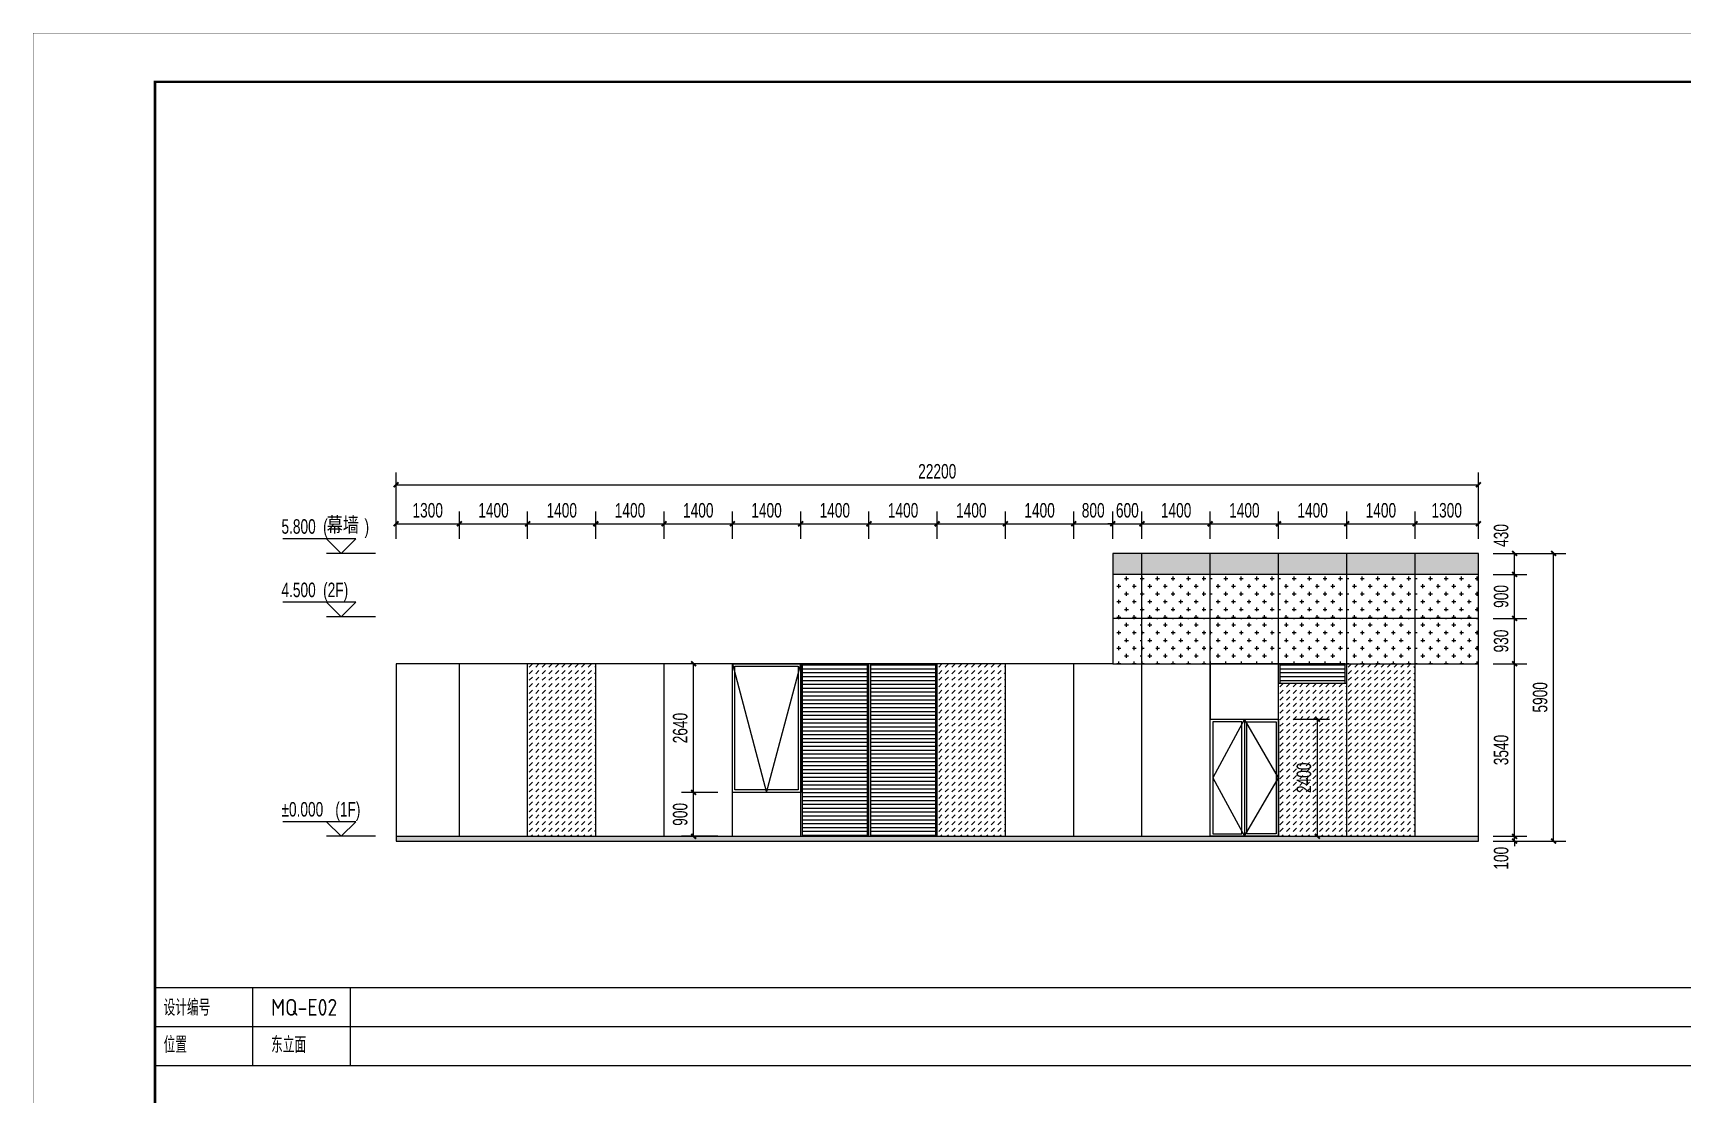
# Model space of a CAD drawing. Extents: x -3 to 440502, y -49243 to 59402.
# Drawn here: x 356397 to 390238, y 37623 to 59402 of the extents above; entities that cross this region are included whole.
import ezdxf

# ---------------------------------------------------------------- set-up
doc = ezdxf.new("R2010")
doc.units = 0
doc.header["$LTSCALE"] = 1000
doc.header["$MEASUREMENT"] = 0
doc.linetypes.add('ACAD_ISO05W100', pattern=[34, 24, -3, 0.5, -3, 0.5, -3])
for name, color, linetype in [('01-标注_尺寸', 124, 'Continuous'), ('01-标注_标高', 200, 'Continuous'), ('02-TEXT_标注', 130, 'Continuous'), ('05-填充_156', 156, 'Continuous'), ('05-填充_18', 18, 'Continuous'), ('A-0-图名图例', 2, 'Continuous'), ('A-C_窗', 140, 'Continuous'), ('E-立面', 255, 'Continuous')]:
    doc.layers.add(name, color=color, linetype=linetype)
doc.styles.add('_TCH_DIM', font='ros.shx', dxfattribs={"bigfont": 'jd.shx'})
doc.styles.add('_TCH_DIM_T3', font='ros.shx', dxfattribs={"width": 0.705882, "bigfont": 'jd.shx'})
doc.styles.get("Standard").update_dxf_attribs({"font": 'gbenor.shx', "bigfont": 'gbcbig.shx'})
doc.dimstyles.new('_TCH_ARCH&&100', dxfattribs={"dimtxt": 297.5, "dimasz": 100, "dimexe": 250, "dimexo": 300, "dimgap": 126.25, "dimtad": 1, "dimdec": 0, "dimzin": 0, "dimdsep": 46, "dimtxsty": '_TCH_DIM_T3', "dimblk": 'ARCHTICK', "dimcen": 0.09, "dimclrt": 7, "dimazin": 2, "dimtfac": 1, "dimtdec": 0, "dimtix": 1, "dimtmove": 2, "dimatfit": 3, "dimfxl": 0, "dimtolj": 1, "dimtzin": 0, "dimarcsym": 0})
pattern_1 = [(360, (368626.56, 81553.96), (158.75, 158.75), [79.375, -238.125]), (90, (368666.24, 81514.27), (-158.75, 158.75), [79.375, -238.125])]

# ---------------------------------------------------------------- blocks, each defined once
blk = doc.blocks.new('图框-A1')
for points, const_width in [([(0, 0), (841, 0), (841, 594), (0, 594)], 0.05), ([(766, 584), (25, 584), (25, 10), (766, 10)], 0.5)]:
    blk.add_lwpolyline(points, close=True, dxfattribs=dict(const_width=const_width))
blk = doc.blocks.new('A$C70DF4B89')
at = {"layer": 'A-C_窗'}
for points in [[(-1400, 2640), (0, 2640), (0, 0), (-1400, 0)], [(-1350, 2590), (-50, 2590), (-50, 50), (-1350, 50)]]:
    blk.add_lwpolyline(points, close=True, dxfattribs=at)
blk.add_lwpolyline([(-1400, 2640), (-700, 0), (0, 2640)], dxfattribs=at)
blk = doc.blocks.new('m1423')
for points in [[(0, 0), (0, 2400), (1400, 2400), (1400, 0)], [(650, 2350), (50, 2350), (50, 50), (650, 50)], [(750, 2350), (1350, 2350), (1350, 50), (750, 50)]]:
    blk.add_lwpolyline(points, close=True)
for points in [[(700, 2400), (50, 1200), (700, 0), (1400, 1200), (700, 2400)], [(700, 2400), (700, 0)]]:
    blk.add_lwpolyline(points)
blk = doc.blocks.new('*U90')
for p, q in [((0, 1600), (31338, 1600)), ((0, 800), (31338, 800)), ((0, 0), (31338, 0))]:
    blk.add_line(p, q)
for points in [[(2000, 1600), (2000, 0)], [(4000, 1600), (4000, 0)]]:
    blk.add_lwpolyline(points)
for s, p in [('设计编号', (176, 1020)), ('位置', (176, 258))]:
    blk.add_text(s, height=332.8).set_placement(p)
blk = doc.blocks.new('*U91')
for p, q in [((0, 1600), (12859, 1600)), ((0, 800), (12859, 800)), ((0, 0), (12859, 0))]:
    blk.add_line(p, q)
for points in [[(2000, 1600), (2000, 0)], [(4000, 1600), (4000, 0)]]:
    blk.add_lwpolyline(points)
for s, p in [('设计编号', (176, 1020)), ('位置', (176, 258))]:
    blk.add_text(s, height=332.8).set_placement(p)
blk = doc.blocks.new('_ArchTick')
at = {"color": 0, "linetype": 'ByBlock', "const_width": 0.4}
blk.add_lwpolyline([(-0.5, -0.5), (0.5, 0.5)], dxfattribs=at)
blk = doc.blocks.new('*D849')
at = {"layer": '01-标注_尺寸', "color": 0, "lineweight": -2, "transparency": 16777216}
for p, q in [((386342, 48728), (387034, 48728)), ((386784, 48298), (386784, 48728)), ((386342, 48298), (387034, 48298))]:
    blk.add_line(p, q, dxfattribs=at)
at = {"layer": 'Defpoints', "color": 0, "transparency": 16777216}
for p in [(386042, 48728), (386784, 48728), (386042, 48298)]:
    blk.add_point(p, dxfattribs=at)
at = {"layer": '01-标注_尺寸', "color": 0, "lineweight": -2, "transparency": 16777216, "xscale": 100, "yscale": 100, "zscale": 100}
for p, rotation in [((386784, 48728), 90), ((386784, 48298), 270)]:
    blk.add_blockref('_ArchTick', p, dxfattribs=dict(at, rotation=rotation))
at = {"layer": '01-标注_尺寸', "color": 7, "transparency": 16777216, "insert": (386509, 49098), "char_height": 297.5, "attachment_point": 5, "rotation": 90, "style": '_TCH_DIM_T3'}
blk.add_mtext('\\A1;430', dxfattribs=at)
blk = doc.blocks.new('*D850')
at = {"layer": '01-标注_尺寸', "color": 0, "lineweight": -2, "transparency": 16777216}
for p, q in [((386342, 48298), (387034, 48298)), ((386784, 47398), (386784, 48298)), ((386342, 47398), (387034, 47398))]:
    blk.add_line(p, q, dxfattribs=at)
at = {"layer": 'Defpoints', "color": 0, "transparency": 16777216}
for p in [(386042, 48298), (386784, 48298), (386042, 47398)]:
    blk.add_point(p, dxfattribs=at)
at = {"layer": '01-标注_尺寸', "color": 0, "lineweight": -2, "transparency": 16777216, "xscale": 100, "yscale": 100, "zscale": 100}
for p, rotation in [((386784, 48298), 90), ((386784, 47398), 270)]:
    blk.add_blockref('_ArchTick', p, dxfattribs=dict(at, rotation=rotation))
at = {"layer": '01-标注_尺寸', "color": 7, "transparency": 16777216, "insert": (386509, 47848), "char_height": 297.5, "attachment_point": 5, "rotation": 90, "style": '_TCH_DIM_T3'}
blk.add_mtext('\\A1;900', dxfattribs=at)
blk = doc.blocks.new('*D851')
at = {"layer": '01-标注_尺寸', "color": 0, "lineweight": -2, "transparency": 16777216}
for p, q in [((386342, 47398), (387034, 47398)), ((386784, 46468), (386784, 47398)), ((386342, 46468), (387034, 46468))]:
    blk.add_line(p, q, dxfattribs=at)
at = {"layer": 'Defpoints', "color": 0, "transparency": 16777216}
for p in [(386042, 47398), (386784, 47398), (386042, 46468)]:
    blk.add_point(p, dxfattribs=at)
at = {"layer": '01-标注_尺寸', "color": 0, "lineweight": -2, "transparency": 16777216, "xscale": 100, "yscale": 100, "zscale": 100}
for p, rotation in [((386784, 47398), 90), ((386784, 46468), 270)]:
    blk.add_blockref('_ArchTick', p, dxfattribs=dict(at, rotation=rotation))
at = {"layer": '01-标注_尺寸', "color": 7, "transparency": 16777216, "insert": (386509, 46933), "char_height": 297.5, "attachment_point": 5, "rotation": 90, "style": '_TCH_DIM_T3'}
blk.add_mtext('\\A1;930', dxfattribs=at)
blk = doc.blocks.new('*D852')
at = {"layer": '01-标注_尺寸', "color": 0, "lineweight": -2, "transparency": 16777216}
for p, q in [((386342, 46468), (387034, 46468)), ((386784, 42928), (386784, 46468)), ((386342, 42928), (387034, 42928))]:
    blk.add_line(p, q, dxfattribs=at)
at = {"layer": 'Defpoints', "color": 0, "transparency": 16777216}
for p in [(386042, 46468), (386784, 46468), (386042, 42928)]:
    blk.add_point(p, dxfattribs=at)
at = {"layer": '01-标注_尺寸', "color": 0, "lineweight": -2, "transparency": 16777216, "xscale": 100, "yscale": 100, "zscale": 100}
for p, rotation in [((386784, 46468), 90), ((386784, 42928), 270)]:
    blk.add_blockref('_ArchTick', p, dxfattribs=dict(at, rotation=rotation))
at = {"layer": '01-标注_尺寸', "color": 7, "transparency": 16777216, "insert": (386509, 44698), "char_height": 297.5, "attachment_point": 5, "rotation": 90, "style": '_TCH_DIM_T3'}
blk.add_mtext('\\A1;3540', dxfattribs=at)
blk = doc.blocks.new('*D853')
at = {"layer": '01-标注_尺寸', "color": 0, "lineweight": -2, "transparency": 16777216}
for p, q in [((386784, 42928), (386784, 43028)), ((386342, 42928), (387034, 42928)), ((386342, 42828), (387034, 42828)), ((386784, 42828), (386784, 42928)), ((386784, 42828), (386784, 42728))]:
    blk.add_line(p, q, dxfattribs=at)
at = {"layer": 'Defpoints', "color": 0, "transparency": 16777216}
for p in [(386042, 42928), (386042, 42828), (386784, 42928)]:
    blk.add_point(p, dxfattribs=at)
at = {"layer": '01-标注_尺寸', "color": 0, "lineweight": -2, "transparency": 16777216, "xscale": 100, "yscale": 100, "zscale": 100}
for p, rotation in [((386784, 42928), 270), ((386784, 42828), 90)]:
    blk.add_blockref('_ArchTick', p, dxfattribs=dict(at, rotation=rotation))
at = {"layer": '01-标注_尺寸', "color": 7, "transparency": 16777216, "insert": (386509, 42478), "char_height": 297.5, "attachment_point": 5, "rotation": 90, "style": '_TCH_DIM_T3'}
blk.add_mtext('\\A1;100', dxfattribs=at)
blk = doc.blocks.new('*D854')
at = {"layer": '01-标注_尺寸', "color": 0, "lineweight": -2, "transparency": 16777216}
for p, q in [((386348, 48728), (387834, 48728)), ((387584, 42828), (387584, 48728)), ((386348, 42828), (387834, 42828))]:
    blk.add_line(p, q, dxfattribs=at)
at = {"layer": 'Defpoints', "color": 0, "transparency": 16777216}
for p in [(386048, 48728), (387584, 48728), (386048, 42828)]:
    blk.add_point(p, dxfattribs=at)
at = {"layer": '01-标注_尺寸', "color": 0, "lineweight": -2, "transparency": 16777216, "xscale": 100, "yscale": 100, "zscale": 100}
for p, rotation in [((387584, 48728), 90), ((387584, 42828), 270)]:
    blk.add_blockref('_ArchTick', p, dxfattribs=dict(at, rotation=rotation))
at = {"layer": '01-标注_尺寸', "color": 7, "transparency": 16777216, "insert": (387309, 45778), "char_height": 297.5, "attachment_point": 5, "rotation": 90, "style": '_TCH_DIM_T3'}
blk.add_mtext('\\A1;5900', dxfattribs=at)
blk = doc.blocks.new('*D855')
at = {"layer": '01-标注_尺寸', "color": 0, "lineweight": -2, "transparency": 16777216}
for p, q in [((384742, 49028), (384742, 49587)), ((386042, 49028), (386042, 49587)), ((384742, 49337), (386042, 49337))]:
    blk.add_line(p, q, dxfattribs=at)
at = {"layer": 'Defpoints', "color": 0, "transparency": 16777216}
for p in [(386042, 49337), (384742, 48728), (386042, 48728)]:
    blk.add_point(p, dxfattribs=at)
at = {"layer": '01-标注_尺寸', "color": 0, "lineweight": -2, "transparency": 16777216, "xscale": 100, "yscale": 100, "zscale": 100, "rotation": 180}
blk.add_blockref('_ArchTick', (384742, 49337), dxfattribs=at)
at = {"layer": '01-标注_尺寸', "color": 0, "lineweight": -2, "transparency": 16777216, "xscale": 100, "yscale": 100, "zscale": 100}
blk.add_blockref('_ArchTick', (386042, 49337), dxfattribs=at)
at = {"layer": '01-标注_尺寸', "color": 7, "transparency": 16777216, "insert": (385392, 49612), "char_height": 297.5, "attachment_point": 5, "style": '_TCH_DIM_T3'}
blk.add_mtext('\\A1;1300', dxfattribs=at)
blk = doc.blocks.new('*D856')
at = {"layer": '01-标注_尺寸', "color": 0, "lineweight": -2, "transparency": 16777216}
for p, q in [((383342, 49028), (383342, 49587)), ((384742, 49028), (384742, 49587)), ((383342, 49337), (384742, 49337))]:
    blk.add_line(p, q, dxfattribs=at)
at = {"layer": 'Defpoints', "color": 0, "transparency": 16777216}
for p in [(384742, 49337), (383342, 48728), (384742, 48728)]:
    blk.add_point(p, dxfattribs=at)
at = {"layer": '01-标注_尺寸', "color": 0, "lineweight": -2, "transparency": 16777216, "xscale": 100, "yscale": 100, "zscale": 100, "rotation": 180}
blk.add_blockref('_ArchTick', (383342, 49337), dxfattribs=at)
at = {"layer": '01-标注_尺寸', "color": 0, "lineweight": -2, "transparency": 16777216, "xscale": 100, "yscale": 100, "zscale": 100}
blk.add_blockref('_ArchTick', (384742, 49337), dxfattribs=at)
at = {"layer": '01-标注_尺寸', "color": 7, "transparency": 16777216, "insert": (384042, 49612), "char_height": 297.5, "attachment_point": 5, "style": '_TCH_DIM_T3'}
blk.add_mtext('\\A1;1400', dxfattribs=at)
blk = doc.blocks.new('*D857')
at = {"layer": '01-标注_尺寸', "color": 0, "lineweight": -2, "transparency": 16777216}
for p, q in [((381942, 49028), (381942, 49587)), ((383342, 49028), (383342, 49587)), ((381942, 49337), (383342, 49337))]:
    blk.add_line(p, q, dxfattribs=at)
at = {"layer": 'Defpoints', "color": 0, "transparency": 16777216}
for p in [(383342, 49337), (381942, 48728), (383342, 48728)]:
    blk.add_point(p, dxfattribs=at)
at = {"layer": '01-标注_尺寸', "color": 0, "lineweight": -2, "transparency": 16777216, "xscale": 100, "yscale": 100, "zscale": 100, "rotation": 180}
blk.add_blockref('_ArchTick', (381942, 49337), dxfattribs=at)
at = {"layer": '01-标注_尺寸', "color": 0, "lineweight": -2, "transparency": 16777216, "xscale": 100, "yscale": 100, "zscale": 100}
blk.add_blockref('_ArchTick', (383342, 49337), dxfattribs=at)
at = {"layer": '01-标注_尺寸', "color": 7, "transparency": 16777216, "insert": (382642, 49612), "char_height": 297.5, "attachment_point": 5, "style": '_TCH_DIM_T3'}
blk.add_mtext('\\A1;1400', dxfattribs=at)
blk = doc.blocks.new('*D858')
at = {"layer": '01-标注_尺寸', "color": 0, "lineweight": -2, "transparency": 16777216}
for p, q in [((380542, 49028), (380542, 49587)), ((381942, 49028), (381942, 49587)), ((380542, 49337), (381942, 49337))]:
    blk.add_line(p, q, dxfattribs=at)
at = {"layer": 'Defpoints', "color": 0, "transparency": 16777216}
for p in [(381942, 49337), (380542, 48728), (381942, 48728)]:
    blk.add_point(p, dxfattribs=at)
at = {"layer": '01-标注_尺寸', "color": 0, "lineweight": -2, "transparency": 16777216, "xscale": 100, "yscale": 100, "zscale": 100, "rotation": 180}
blk.add_blockref('_ArchTick', (380542, 49337), dxfattribs=at)
at = {"layer": '01-标注_尺寸', "color": 0, "lineweight": -2, "transparency": 16777216, "xscale": 100, "yscale": 100, "zscale": 100}
blk.add_blockref('_ArchTick', (381942, 49337), dxfattribs=at)
at = {"layer": '01-标注_尺寸', "color": 7, "transparency": 16777216, "insert": (381242, 49612), "char_height": 297.5, "attachment_point": 5, "style": '_TCH_DIM_T3'}
blk.add_mtext('\\A1;1400', dxfattribs=at)
blk = doc.blocks.new('*D859')
at = {"layer": '01-标注_尺寸', "color": 0, "lineweight": -2, "transparency": 16777216}
for p, q in [((379142, 49028), (379142, 49587)), ((380542, 49028), (380542, 49587)), ((379142, 49337), (380542, 49337))]:
    blk.add_line(p, q, dxfattribs=at)
at = {"layer": 'Defpoints', "color": 0, "transparency": 16777216}
for p in [(380542, 49337), (379142, 48728), (380542, 48728)]:
    blk.add_point(p, dxfattribs=at)
at = {"layer": '01-标注_尺寸', "color": 0, "lineweight": -2, "transparency": 16777216, "xscale": 100, "yscale": 100, "zscale": 100, "rotation": 180}
blk.add_blockref('_ArchTick', (379142, 49337), dxfattribs=at)
at = {"layer": '01-标注_尺寸', "color": 0, "lineweight": -2, "transparency": 16777216, "xscale": 100, "yscale": 100, "zscale": 100}
blk.add_blockref('_ArchTick', (380542, 49337), dxfattribs=at)
at = {"layer": '01-标注_尺寸', "color": 7, "transparency": 16777216, "insert": (379842, 49612), "char_height": 297.5, "attachment_point": 5, "style": '_TCH_DIM_T3'}
blk.add_mtext('\\A1;1400', dxfattribs=at)
blk = doc.blocks.new('*D860')
at = {"layer": '01-标注_尺寸', "color": 0, "lineweight": -2, "transparency": 16777216}
for p, q in [((378542, 49028), (378542, 49587)), ((379142, 49028), (379142, 49587)), ((378542, 49337), (378442, 49337)), ((378542, 49337), (379142, 49337)), ((379142, 49337), (379242, 49337))]:
    blk.add_line(p, q, dxfattribs=at)
at = {"layer": 'Defpoints', "color": 0, "transparency": 16777216}
for p in [(379142, 49337), (378542, 48728), (379142, 48728)]:
    blk.add_point(p, dxfattribs=at)
at = {"layer": '01-标注_尺寸', "color": 0, "lineweight": -2, "transparency": 16777216, "xscale": 100, "yscale": 100, "zscale": 100}
blk.add_blockref('_ArchTick', (378542, 49337), dxfattribs=at)
at = {"layer": '01-标注_尺寸', "color": 0, "lineweight": -2, "transparency": 16777216, "xscale": 100, "yscale": 100, "zscale": 100, "rotation": 180}
blk.add_blockref('_ArchTick', (379142, 49337), dxfattribs=at)
at = {"layer": '01-标注_尺寸', "color": 7, "transparency": 16777216, "insert": (378842, 49612), "char_height": 297.5, "attachment_point": 5, "style": '_TCH_DIM_T3'}
blk.add_mtext('\\A1;600', dxfattribs=at)
blk = doc.blocks.new('*D861')
at = {"layer": '01-标注_尺寸', "color": 0, "lineweight": -2, "transparency": 16777216}
for p, q in [((377742, 49028), (377742, 49587)), ((378542, 49028), (378542, 49587)), ((377742, 49337), (378542, 49337))]:
    blk.add_line(p, q, dxfattribs=at)
at = {"layer": 'Defpoints', "color": 0, "transparency": 16777216}
for p in [(378542, 49337), (377742, 48728), (378542, 48728)]:
    blk.add_point(p, dxfattribs=at)
at = {"layer": '01-标注_尺寸', "color": 0, "lineweight": -2, "transparency": 16777216, "xscale": 100, "yscale": 100, "zscale": 100, "rotation": 180}
blk.add_blockref('_ArchTick', (377742, 49337), dxfattribs=at)
at = {"layer": '01-标注_尺寸', "color": 0, "lineweight": -2, "transparency": 16777216, "xscale": 100, "yscale": 100, "zscale": 100}
blk.add_blockref('_ArchTick', (378542, 49337), dxfattribs=at)
at = {"layer": '01-标注_尺寸', "color": 7, "transparency": 16777216, "insert": (378142, 49612), "char_height": 297.5, "attachment_point": 5, "style": '_TCH_DIM_T3'}
blk.add_mtext('\\A1;800', dxfattribs=at)
blk = doc.blocks.new('*D862')
at = {"layer": '01-标注_尺寸', "color": 0, "lineweight": -2, "transparency": 16777216}
for p, q in [((376342, 49028), (376342, 49587)), ((377742, 49028), (377742, 49587)), ((376342, 49337), (377742, 49337))]:
    blk.add_line(p, q, dxfattribs=at)
at = {"layer": 'Defpoints', "color": 0, "transparency": 16777216}
for p in [(377742, 49337), (376342, 48728), (377742, 48728)]:
    blk.add_point(p, dxfattribs=at)
at = {"layer": '01-标注_尺寸', "color": 0, "lineweight": -2, "transparency": 16777216, "xscale": 100, "yscale": 100, "zscale": 100, "rotation": 180}
blk.add_blockref('_ArchTick', (376342, 49337), dxfattribs=at)
at = {"layer": '01-标注_尺寸', "color": 0, "lineweight": -2, "transparency": 16777216, "xscale": 100, "yscale": 100, "zscale": 100}
blk.add_blockref('_ArchTick', (377742, 49337), dxfattribs=at)
at = {"layer": '01-标注_尺寸', "color": 7, "transparency": 16777216, "insert": (377042, 49612), "char_height": 297.5, "attachment_point": 5, "style": '_TCH_DIM_T3'}
blk.add_mtext('\\A1;1400', dxfattribs=at)
blk = doc.blocks.new('*D863')
at = {"layer": '01-标注_尺寸', "color": 0, "lineweight": -2, "transparency": 16777216}
for p, q in [((374942, 49028), (374942, 49587)), ((376342, 49028), (376342, 49587)), ((374942, 49337), (376342, 49337))]:
    blk.add_line(p, q, dxfattribs=at)
at = {"layer": 'Defpoints', "color": 0, "transparency": 16777216}
for p in [(376342, 49337), (374942, 48728), (376342, 48728)]:
    blk.add_point(p, dxfattribs=at)
at = {"layer": '01-标注_尺寸', "color": 0, "lineweight": -2, "transparency": 16777216, "xscale": 100, "yscale": 100, "zscale": 100, "rotation": 180}
blk.add_blockref('_ArchTick', (374942, 49337), dxfattribs=at)
at = {"layer": '01-标注_尺寸', "color": 0, "lineweight": -2, "transparency": 16777216, "xscale": 100, "yscale": 100, "zscale": 100}
blk.add_blockref('_ArchTick', (376342, 49337), dxfattribs=at)
at = {"layer": '01-标注_尺寸', "color": 7, "transparency": 16777216, "insert": (375642, 49612), "char_height": 297.5, "attachment_point": 5, "style": '_TCH_DIM_T3'}
blk.add_mtext('\\A1;1400', dxfattribs=at)
blk = doc.blocks.new('*D864')
at = {"layer": '01-标注_尺寸', "color": 0, "lineweight": -2, "transparency": 16777216}
for p, q in [((373542, 49028), (373542, 49587)), ((374942, 49028), (374942, 49587)), ((373542, 49337), (374942, 49337))]:
    blk.add_line(p, q, dxfattribs=at)
at = {"layer": 'Defpoints', "color": 0, "transparency": 16777216}
for p in [(374942, 49337), (373542, 48728), (374942, 48728)]:
    blk.add_point(p, dxfattribs=at)
at = {"layer": '01-标注_尺寸', "color": 0, "lineweight": -2, "transparency": 16777216, "xscale": 100, "yscale": 100, "zscale": 100, "rotation": 180}
blk.add_blockref('_ArchTick', (373542, 49337), dxfattribs=at)
at = {"layer": '01-标注_尺寸', "color": 0, "lineweight": -2, "transparency": 16777216, "xscale": 100, "yscale": 100, "zscale": 100}
blk.add_blockref('_ArchTick', (374942, 49337), dxfattribs=at)
at = {"layer": '01-标注_尺寸', "color": 7, "transparency": 16777216, "insert": (374242, 49612), "char_height": 297.5, "attachment_point": 5, "style": '_TCH_DIM_T3'}
blk.add_mtext('\\A1;1400', dxfattribs=at)
blk = doc.blocks.new('*D865')
at = {"layer": '01-标注_尺寸', "color": 0, "lineweight": -2, "transparency": 16777216}
for p, q in [((372142, 49028), (372142, 49587)), ((373542, 49028), (373542, 49587)), ((372142, 49337), (373542, 49337))]:
    blk.add_line(p, q, dxfattribs=at)
at = {"layer": 'Defpoints', "color": 0, "transparency": 16777216}
for p in [(373542, 49337), (372142, 48728), (373542, 48728)]:
    blk.add_point(p, dxfattribs=at)
at = {"layer": '01-标注_尺寸', "color": 0, "lineweight": -2, "transparency": 16777216, "xscale": 100, "yscale": 100, "zscale": 100, "rotation": 180}
blk.add_blockref('_ArchTick', (372142, 49337), dxfattribs=at)
at = {"layer": '01-标注_尺寸', "color": 0, "lineweight": -2, "transparency": 16777216, "xscale": 100, "yscale": 100, "zscale": 100}
blk.add_blockref('_ArchTick', (373542, 49337), dxfattribs=at)
at = {"layer": '01-标注_尺寸', "color": 7, "transparency": 16777216, "insert": (372842, 49612), "char_height": 297.5, "attachment_point": 5, "style": '_TCH_DIM_T3'}
blk.add_mtext('\\A1;1400', dxfattribs=at)
blk = doc.blocks.new('*D866')
at = {"layer": '01-标注_尺寸', "color": 0, "lineweight": -2, "transparency": 16777216}
for p, q in [((370742, 49028), (370742, 49587)), ((372142, 49028), (372142, 49587)), ((370742, 49337), (372142, 49337))]:
    blk.add_line(p, q, dxfattribs=at)
at = {"layer": 'Defpoints', "color": 0, "transparency": 16777216}
for p in [(372142, 49337), (370742, 48728), (372142, 48728)]:
    blk.add_point(p, dxfattribs=at)
at = {"layer": '01-标注_尺寸', "color": 0, "lineweight": -2, "transparency": 16777216, "xscale": 100, "yscale": 100, "zscale": 100, "rotation": 180}
blk.add_blockref('_ArchTick', (370742, 49337), dxfattribs=at)
at = {"layer": '01-标注_尺寸', "color": 0, "lineweight": -2, "transparency": 16777216, "xscale": 100, "yscale": 100, "zscale": 100}
blk.add_blockref('_ArchTick', (372142, 49337), dxfattribs=at)
at = {"layer": '01-标注_尺寸', "color": 7, "transparency": 16777216, "insert": (371442, 49612), "char_height": 297.5, "attachment_point": 5, "style": '_TCH_DIM_T3'}
blk.add_mtext('\\A1;1400', dxfattribs=at)
blk = doc.blocks.new('*D867')
at = {"layer": '01-标注_尺寸', "color": 0, "lineweight": -2, "transparency": 16777216}
for p, q in [((369342, 49028), (369342, 49587)), ((370742, 49028), (370742, 49587)), ((369342, 49337), (370742, 49337))]:
    blk.add_line(p, q, dxfattribs=at)
at = {"layer": 'Defpoints', "color": 0, "transparency": 16777216}
for p in [(370742, 49337), (369342, 48728), (370742, 48728)]:
    blk.add_point(p, dxfattribs=at)
at = {"layer": '01-标注_尺寸', "color": 0, "lineweight": -2, "transparency": 16777216, "xscale": 100, "yscale": 100, "zscale": 100, "rotation": 180}
blk.add_blockref('_ArchTick', (369342, 49337), dxfattribs=at)
at = {"layer": '01-标注_尺寸', "color": 0, "lineweight": -2, "transparency": 16777216, "xscale": 100, "yscale": 100, "zscale": 100}
blk.add_blockref('_ArchTick', (370742, 49337), dxfattribs=at)
at = {"layer": '01-标注_尺寸', "color": 7, "transparency": 16777216, "insert": (370042, 49612), "char_height": 297.5, "attachment_point": 5, "style": '_TCH_DIM_T3'}
blk.add_mtext('\\A1;1400', dxfattribs=at)
blk = doc.blocks.new('*D868')
at = {"layer": '01-标注_尺寸', "color": 0, "lineweight": -2, "transparency": 16777216}
for p, q in [((367942, 49028), (367942, 49587)), ((369342, 49028), (369342, 49587)), ((367942, 49337), (369342, 49337))]:
    blk.add_line(p, q, dxfattribs=at)
at = {"layer": 'Defpoints', "color": 0, "transparency": 16777216}
for p in [(369342, 49337), (367942, 48728), (369342, 48728)]:
    blk.add_point(p, dxfattribs=at)
at = {"layer": '01-标注_尺寸', "color": 0, "lineweight": -2, "transparency": 16777216, "xscale": 100, "yscale": 100, "zscale": 100, "rotation": 180}
blk.add_blockref('_ArchTick', (367942, 49337), dxfattribs=at)
at = {"layer": '01-标注_尺寸', "color": 0, "lineweight": -2, "transparency": 16777216, "xscale": 100, "yscale": 100, "zscale": 100}
blk.add_blockref('_ArchTick', (369342, 49337), dxfattribs=at)
at = {"layer": '01-标注_尺寸', "color": 7, "transparency": 16777216, "insert": (368642, 49612), "char_height": 297.5, "attachment_point": 5, "style": '_TCH_DIM_T3'}
blk.add_mtext('\\A1;1400', dxfattribs=at)
blk = doc.blocks.new('*D869')
at = {"layer": '01-标注_尺寸', "color": 0, "lineweight": -2, "transparency": 16777216}
for p, q in [((366542, 49028), (366542, 49587)), ((367942, 49028), (367942, 49587)), ((366542, 49337), (367942, 49337))]:
    blk.add_line(p, q, dxfattribs=at)
at = {"layer": 'Defpoints', "color": 0, "transparency": 16777216}
for p in [(367942, 49337), (366542, 48728), (367942, 48728)]:
    blk.add_point(p, dxfattribs=at)
at = {"layer": '01-标注_尺寸', "color": 0, "lineweight": -2, "transparency": 16777216, "xscale": 100, "yscale": 100, "zscale": 100, "rotation": 180}
blk.add_blockref('_ArchTick', (366542, 49337), dxfattribs=at)
at = {"layer": '01-标注_尺寸', "color": 0, "lineweight": -2, "transparency": 16777216, "xscale": 100, "yscale": 100, "zscale": 100}
blk.add_blockref('_ArchTick', (367942, 49337), dxfattribs=at)
at = {"layer": '01-标注_尺寸', "color": 7, "transparency": 16777216, "insert": (367242, 49612), "char_height": 297.5, "attachment_point": 5, "style": '_TCH_DIM_T3'}
blk.add_mtext('\\A1;1400', dxfattribs=at)
blk = doc.blocks.new('*D870')
at = {"layer": '01-标注_尺寸', "color": 0, "lineweight": -2, "transparency": 16777216}
for p, q in [((365142, 49028), (365142, 49587)), ((366542, 49028), (366542, 49587)), ((365142, 49337), (366542, 49337))]:
    blk.add_line(p, q, dxfattribs=at)
at = {"layer": 'Defpoints', "color": 0, "transparency": 16777216}
for p in [(366542, 49337), (365142, 48728), (366542, 48728)]:
    blk.add_point(p, dxfattribs=at)
at = {"layer": '01-标注_尺寸', "color": 0, "lineweight": -2, "transparency": 16777216, "xscale": 100, "yscale": 100, "zscale": 100, "rotation": 180}
blk.add_blockref('_ArchTick', (365142, 49337), dxfattribs=at)
at = {"layer": '01-标注_尺寸', "color": 0, "lineweight": -2, "transparency": 16777216, "xscale": 100, "yscale": 100, "zscale": 100}
blk.add_blockref('_ArchTick', (366542, 49337), dxfattribs=at)
at = {"layer": '01-标注_尺寸', "color": 7, "transparency": 16777216, "insert": (365842, 49612), "char_height": 297.5, "attachment_point": 5, "style": '_TCH_DIM_T3'}
blk.add_mtext('\\A1;1400', dxfattribs=at)
blk = doc.blocks.new('*D871')
at = {"layer": '01-标注_尺寸', "color": 0, "lineweight": -2, "transparency": 16777216}
for p, q in [((363843, 49028), (363843, 49587)), ((365142, 49028), (365142, 49587)), ((363843, 49337), (365142, 49337))]:
    blk.add_line(p, q, dxfattribs=at)
at = {"layer": 'Defpoints', "color": 0, "transparency": 16777216}
for p in [(365142, 49337), (363843, 48728), (365142, 48728)]:
    blk.add_point(p, dxfattribs=at)
at = {"layer": '01-标注_尺寸', "color": 0, "lineweight": -2, "transparency": 16777216, "xscale": 100, "yscale": 100, "zscale": 100, "rotation": 180}
blk.add_blockref('_ArchTick', (363843, 49337), dxfattribs=at)
at = {"layer": '01-标注_尺寸', "color": 0, "lineweight": -2, "transparency": 16777216, "xscale": 100, "yscale": 100, "zscale": 100}
blk.add_blockref('_ArchTick', (365142, 49337), dxfattribs=at)
at = {"layer": '01-标注_尺寸', "color": 7, "transparency": 16777216, "insert": (364493, 49612), "char_height": 297.5, "attachment_point": 5, "style": '_TCH_DIM_T3'}
blk.add_mtext('\\A1;1300', dxfattribs=at)
blk = doc.blocks.new('*D872')
at = {"layer": '01-标注_尺寸', "color": 0, "lineweight": -2, "transparency": 16777216}
for p, q in [((363843, 49306), (363843, 50387)), ((363843, 50137), (386042, 50137)), ((386042, 49306), (386042, 50387))]:
    blk.add_line(p, q, dxfattribs=at)
at = {"layer": 'Defpoints', "color": 0, "transparency": 16777216}
for p in [(386042, 50137), (363843, 49006), (386042, 49006)]:
    blk.add_point(p, dxfattribs=at)
at = {"layer": '01-标注_尺寸', "color": 0, "lineweight": -2, "transparency": 16777216, "xscale": 100, "yscale": 100, "zscale": 100, "rotation": 180}
blk.add_blockref('_ArchTick', (363843, 50137), dxfattribs=at)
at = {"layer": '01-标注_尺寸', "color": 0, "lineweight": -2, "transparency": 16777216, "xscale": 100, "yscale": 100, "zscale": 100}
blk.add_blockref('_ArchTick', (386042, 50137), dxfattribs=at)
at = {"layer": '01-标注_尺寸', "color": 7, "transparency": 16777216, "insert": (374943, 50412), "char_height": 297.5, "attachment_point": 5, "style": '_TCH_DIM_T3'}
blk.add_mtext('\\A1;22200', dxfattribs=at)
blk = doc.blocks.new('*D873')
at = {"layer": '01-标注_尺寸', "color": 0, "lineweight": -2, "transparency": 16777216}
for p, q in [((370442, 43828), (369697, 43828)), ((369947, 42928), (369947, 43828)), ((370442, 42928), (369697, 42928))]:
    blk.add_line(p, q, dxfattribs=at)
at = {"layer": 'Defpoints', "color": 0, "transparency": 16777216}
for p in [(369947, 43828), (370742, 43828), (370742, 42928)]:
    blk.add_point(p, dxfattribs=at)
at = {"layer": '01-标注_尺寸', "color": 0, "lineweight": -2, "transparency": 16777216, "xscale": 100, "yscale": 100, "zscale": 100}
for p, rotation in [((369947, 43828), 90), ((369947, 42928), 270)]:
    blk.add_blockref('_ArchTick', p, dxfattribs=dict(at, rotation=rotation))
at = {"layer": '01-标注_尺寸', "color": 7, "transparency": 16777216, "insert": (369672, 43378), "char_height": 297.5, "attachment_point": 5, "rotation": 90, "style": '_TCH_DIM_T3'}
blk.add_mtext('\\A1;900', dxfattribs=at)
blk = doc.blocks.new('*D874')
at = {"layer": '01-标注_尺寸', "color": 0, "lineweight": -2, "transparency": 16777216}
for p, q in [((370442, 46468), (369697, 46468)), ((369947, 43828), (369947, 46468)), ((370442, 43828), (369697, 43828))]:
    blk.add_line(p, q, dxfattribs=at)
at = {"layer": 'Defpoints', "color": 0, "transparency": 16777216}
for p in [(369947, 46468), (370742, 46468), (370742, 43828)]:
    blk.add_point(p, dxfattribs=at)
at = {"layer": '01-标注_尺寸', "color": 0, "lineweight": -2, "transparency": 16777216, "xscale": 100, "yscale": 100, "zscale": 100}
for p, rotation in [((369947, 46468), 90), ((369947, 43828), 270)]:
    blk.add_blockref('_ArchTick', p, dxfattribs=dict(at, rotation=rotation))
at = {"layer": '01-标注_尺寸', "color": 7, "transparency": 16777216, "insert": (369672, 45148), "char_height": 297.5, "attachment_point": 5, "rotation": 90, "style": '_TCH_DIM_T3'}
blk.add_mtext('\\A1;2640', dxfattribs=at)
blk = doc.blocks.new('*D875')
at = {"layer": '01-标注_尺寸', "color": 0, "lineweight": -2, "transparency": 16777216}
for p, q in [((382242, 45328), (382990, 45328)), ((382740, 42928), (382740, 45328)), ((382242, 42928), (382990, 42928))]:
    blk.add_line(p, q, dxfattribs=at)
at = {"layer": 'Defpoints', "color": 0, "transparency": 16777216}
for p in [(381942, 45328), (382740, 45328), (381942, 42928)]:
    blk.add_point(p, dxfattribs=at)
at = {"layer": '01-标注_尺寸', "color": 0, "lineweight": -2, "transparency": 16777216, "xscale": 100, "yscale": 100, "zscale": 100}
for p, rotation in [((382740, 45328), 90), ((382740, 42928), 270)]:
    blk.add_blockref('_ArchTick', p, dxfattribs=dict(at, rotation=rotation))
at = {"layer": '01-标注_尺寸', "color": 7, "transparency": 16777216, "insert": (382465, 44128), "char_height": 297.5, "attachment_point": 5, "rotation": 90, "style": '_TCH_DIM_T3'}
blk.add_mtext('\\A1;2400', dxfattribs=at)

msp = doc.modelspace()

# ---------------------------------------------------------------- hatches: boundary and pattern name
at = {"layer": '05-填充_156'}
h = msp.add_hatch(dxfattribs=at)
h.set_pattern_fill('CROSS', color=136, scale=100, angle=90)
h.set_pattern_definition(pattern_1)
h.paths.add_polyline_path([(379142.3, 48298.2), (378542.3, 48298.2), (378542.3, 47398.2), (379142.3, 47398.2)])
h = msp.add_hatch(dxfattribs=at)
h.set_pattern_fill('CROSS', color=136, scale=100, angle=90)
h.set_pattern_definition(pattern_1)
h.paths.add_polyline_path([(379142.3, 48298.2), (379142.3, 47398.2), (380542.3, 47398.2), (380542.3, 48298.2)])
h = msp.add_hatch(dxfattribs=at)
h.set_pattern_fill('CROSS', color=136, scale=100, angle=90)
h.set_pattern_definition([(360, (370026.56, 81553.96), (158.75, 158.75), [79.375, -238.125]), (90, (370066.24, 81514.27), (-158.75, 158.75), [79.375, -238.125])])
h.paths.add_polyline_path([(381942.3, 48298.2), (380542.3, 48298.2), (380542.3, 47398.2), (381942.3, 47398.2)])
h = msp.add_hatch(dxfattribs=at)
h.set_pattern_fill('CROSS', color=136, scale=100, angle=90)
h.set_pattern_definition([(360, (371426.56, 81553.96), (158.75, 158.75), [79.375, -238.125]), (90, (371466.24, 81514.27), (-158.75, 158.75), [79.375, -238.125])])
h.paths.add_polyline_path([(383342.3, 48298.2), (381942.3, 48298.2), (381942.3, 47398.2), (383342.3, 47398.2)])
h = msp.add_hatch(dxfattribs=at)
h.set_pattern_fill('CROSS', color=136, scale=100, angle=90)
h.set_pattern_definition([(360, (372826.56, 81553.96), (158.75, 158.75), [79.375, -238.125]), (90, (372866.24, 81514.27), (-158.75, 158.75), [79.375, -238.125])])
h.paths.add_polyline_path([(384742.3, 48298.2), (383342.3, 48298.2), (383342.3, 47398.2), (384742.3, 47398.2)])
h = msp.add_hatch(dxfattribs=at)
h.set_pattern_fill('CROSS', color=136, scale=100, angle=90)
h.set_pattern_definition([(360, (374226.56, 81553.96), (158.75, 158.75), [79.375, -238.125]), (90, (374266.24, 81514.27), (-158.75, 158.75), [79.375, -238.125])])
h.paths.add_polyline_path([(386042.3, 48298.2), (384742.3, 48298.2), (384742.3, 47398.2), (386042.3, 47398.2)])
h = msp.add_hatch(dxfattribs=at)
h.set_pattern_fill('CROSS', color=136, scale=100, angle=90)
h.set_pattern_definition(pattern_1)
h.paths.add_polyline_path([(379142.3, 47398.2), (378542.3, 47398.2), (378542.3, 46468.2), (379142.3, 46468.2)])
h = msp.add_hatch(dxfattribs=at)
h.set_pattern_fill('CROSS', color=136, scale=100, angle=90)
h.set_pattern_definition([(360, (397996.56, 81553.96), (158.75, 158.75), [79.375, -238.125]), (90, (398036.24, 81514.27), (-158.75, 158.75), [79.375, -238.125])])
h.paths.add_polyline_path([(380542.3, 47398.2), (379142.3, 47398.2), (379142.3, 46468.2), (380542.3, 46468.2)])
h = msp.add_hatch(dxfattribs=at)
h.set_pattern_fill('CROSS', color=136, scale=100, angle=90)
h.set_pattern_definition([(360, (399396.56, 81553.96), (158.75, 158.75), [79.375, -238.125]), (90, (399436.24, 81514.27), (-158.75, 158.75), [79.375, -238.125])])
h.paths.add_polyline_path([(381942.3, 47398.2), (380542.3, 47398.2), (380542.3, 46468.2), (381942.3, 46468.2)])
h = msp.add_hatch(dxfattribs=at)
h.set_pattern_fill('CROSS', color=136, scale=100, angle=90)
h.set_pattern_definition([(360, (400796.56, 81553.96), (158.75, 158.75), [79.375, -238.125]), (90, (400836.24, 81514.27), (-158.75, 158.75), [79.375, -238.125])])
h.paths.add_polyline_path([(383342.3, 47398.2), (381942.3, 47398.2), (381942.3, 46468.2), (383342.3, 46468.2)])
h = msp.add_hatch(dxfattribs=at)
h.set_pattern_fill('CROSS', color=136, scale=100, angle=90)
h.set_pattern_definition([(360, (402196.56, 81553.96), (158.75, 158.75), [79.375, -238.125]), (90, (402236.24, 81514.27), (-158.75, 158.75), [79.375, -238.125])])
h.paths.add_polyline_path([(384742.3, 47398.2), (383342.3, 47398.2), (383342.3, 46468.2), (384742.3, 46468.2)])
h = msp.add_hatch(dxfattribs=at)
h.set_pattern_fill('CROSS', color=136, scale=100, angle=90)
h.set_pattern_definition([(360, (403596.56, 81553.96), (158.75, 158.75), [79.375, -238.125]), (90, (403636.24, 81514.27), (-158.75, 158.75), [79.375, -238.125])])
h.paths.add_polyline_path([(386042.3, 47398.2), (384742.3, 47398.2), (384742.3, 46468.2), (386042.3, 46468.2)])
h = msp.add_hatch(dxfattribs=at)
h.set_pattern_fill('DASH', color=256, scale=100, angle=135)
h.set_pattern_definition([(45, (378426.56, 81553.96), (4e-14, 134.70384), [95.25, -95.25])])
h.paths.add_polyline_path([(367942.3, 46468.2), (366542.3, 46468.2), (366542.3, 42928.2), (367942.3, 42928.2)])
h = msp.add_hatch(dxfattribs=at)
h.set_pattern_fill('DASH', color=256, scale=100, angle=135)
h.set_pattern_definition([(45, (386826.56, 81553.96), (4e-14, 134.70384), [95.25, -95.25])])
h.paths.add_polyline_path([(376342.3, 46468.2), (374942.3, 46468.2), (374942.3, 42928.2), (376342.3, 42928.2)])
h = msp.add_hatch(dxfattribs=at)
h.set_pattern_fill('DASH', color=256, scale=100, angle=135)
h.set_pattern_definition([(45, (395226.56, 81553.96), (4e-14, 134.70384), [95.25, -95.25])])
h.paths.add_polyline_path([(384742.3, 46468.2), (383342.3, 46468.2), (383342.3, 42928.2), (384742.3, 42928.2)])
h = msp.add_hatch(dxfattribs=at)
h.set_pattern_fill('DASH', color=256, scale=100, angle=135)
h.set_pattern_definition([(45, (393826.56, 81553.96), (4e-14, 134.70384), [95.25, -95.25])])
h.paths.add_polyline_path([(383342.3, 46068.2), (381942.3, 46068.2), (381942.3, 42928.2), (383342.3, 42928.2)])
at = {"layer": '05-填充_18'}
h = msp.add_hatch(color=256, dxfattribs=at)
h.dxf.hatch_style = 1
h.paths.add_polyline_path([(378542.3, 48728.2), (378542.3, 48298.2), (386042.3, 48298.2), (386042.3, 48728.2)])
h = msp.add_hatch(color=256, dxfattribs=at)
h.dxf.hatch_style = 1
h.paths.add_polyline_path([(363842.8, 42928.2), (363842.8, 42828.2), (386042.3, 42828.2), (386042.3, 42928.2)])
at = {"layer": 'A-C_窗'}
h = msp.add_hatch(dxfattribs=at)
h.set_pattern_fill('ANSI31', color=256, scale=50, angle=315)
h.set_pattern_definition([(0, (730530.43, -104528.03), (2e-14, 79.375), [])])
h.paths.add_polyline_path([(372172.3, 46468.2), (372172.3, 42928.2), (373512.3, 42928.2), (373512.3, 46468.2)])
h = msp.add_hatch(dxfattribs=at)
h.set_pattern_fill('ANSI31', color=256, scale=50, angle=315)
h.set_pattern_definition([(0, (731930.43, -104528.03), (2e-14, 79.375), [])])
h.paths.add_polyline_path([(373572.3, 46468.2), (373572.3, 42928.2), (374912.3, 42928.2), (374912.3, 46468.2)])
h = msp.add_hatch(dxfattribs=at)
h.set_pattern_fill('ANSI31', color=256, scale=50, angle=315)
h.set_pattern_definition([(0, (740330.43, -104528.03), (2e-14, 79.375), [])])
h.paths.add_polyline_path([(381972.3, 46468.2), (381972.3, 46068.2), (383312.3, 46068.2), (383312.3, 46468.2)])

# ---------------------------------------------------------------- linework, layer by layer
at = {"layer": '01-标注_标高'}
for p, q in [((363019.2, 49028.2), (361523.2, 49028.2)), ((362719.2, 48728.2), (362419.2, 49028.2)), ((362719.2, 48728.2), (363019.2, 49028.2)), ((363419.2, 48728.2), (362419.2, 48728.2)), ((363019.2, 47728.2), (361523.2, 47728.2)), ((362719.2, 47428.2), (362419.2, 47728.2)), ((362719.2, 47428.2), (363019.2, 47728.2)), ((363419.2, 47428.2), (362419.2, 47428.2)), ((363019.2, 43228.2), (361523.2, 43228.2)), ((362719.2, 42928.2), (362419.2, 43228.2)), ((362719.2, 42928.2), (363019.2, 43228.2)), ((363419.2, 42928.2), (362419.2, 42928.2))]:
    msp.add_line(p, q, dxfattribs=at)
at = {"layer": 'A-C_窗'}
for points in [[(379142.3, 42928.2), (379142.3, 48728.2)], [(380542.3, 42928.2), (380542.3, 48728.2)], [(381942.3, 42928.2), (381942.3, 48728.2)], [(383342.3, 42928.2), (383342.3, 48728.2)], [(384742.3, 42928.2), (384742.3, 48728.2)], [(380542.3, 47398.2), (378542.3, 47398.2)], [(381942.3, 47398.2), (380542.3, 47398.2)], [(383342.3, 47398.2), (381942.3, 47398.2)], [(384742.3, 47398.2), (383342.3, 47398.2)], [(386042.3, 47398.2), (384742.3, 47398.2)], [(365142.3, 42928.2), (365142.3, 46468.2)], [(366542.3, 42928.2), (366542.3, 46468.2)], [(367942.3, 42928.2), (367942.3, 46468.2)], [(369342.3, 42928.2), (369342.3, 46468.2)], [(370742.3, 42928.2), (370742.3, 46468.2)], [(372142.3, 42928.2), (372142.3, 46468.2)], [(373542.3, 42928.2), (373542.3, 46468.2)], [(374942.3, 42928.2), (374942.3, 46468.2)], [(376342.3, 42928.2), (376342.3, 46468.2)], [(377742.3, 42928.2), (377742.3, 46468.2)], [(378542.3, 46468.2), (380542.3, 46468.2)], [(380542.3, 46468.2), (381942.3, 46468.2)], [(381942.3, 46468.2), (383342.3, 46468.2)], [(383342.3, 46468.2), (384742.3, 46468.2)], [(384742.3, 46468.2), (386042.3, 46468.2)], [(381942.3, 46068.2), (383342.3, 46068.2)], [(363842.8, 42928.2), (386042.3, 42928.2)]]:
    msp.add_lwpolyline(points, dxfattribs=at)
for points in [[(372172.3, 42928.2), (373512.3, 42928.2), (373512.3, 46468.2), (372172.3, 46468.2)], [(373572.3, 42928.2), (374912.3, 42928.2), (374912.3, 46468.2), (373572.3, 46468.2)], [(380542.3, 45328.2), (381942.3, 45328.2), (381942.3, 46468.2), (380542.3, 46468.2)], [(381972.3, 46068.2), (383312.3, 46068.2), (383312.3, 46468.2), (381972.3, 46468.2)]]:
    msp.add_lwpolyline(points, close=True, dxfattribs=at)
at = {"layer": 'E-立面'}
for p, q in [((378542.3, 48728.2), (378542.3, 46468.2)), ((363842.8, 46468.2), (363842.8, 42828.2)), ((378542.3, 46468.2), (363842.8, 46468.2))]:
    msp.add_line(p, q, dxfattribs=at)
for points in [[(386042.3, 42828.2), (386042.3, 48728.2), (378542.3, 48728.2)], [(386042.3, 48298.2), (378542.3, 48298.2)], [(363842.8, 42828.2), (386042.3, 42828.2)]]:
    msp.add_lwpolyline(points, dxfattribs=at)

# ---------------------------------------------------------------- block references
at = {"xscale": 100, "yscale": 100, "zscale": 100}
msp.add_blockref('图框-A1', (356400, 0), dxfattribs=at)
at = {"layer": 'A-0-图名图例'}
for name, p in [('*U90', (358900, 38228.2)), ('*U91', (390238.2, 38228.2))]:
    msp.add_blockref(name, p, dxfattribs=at)
at = {"layer": 'A-C_窗'}
for name, p in [('A$C70DF4B89', (372142.3, 43828.2)), ('m1423', (380542.3, 42928.2))]:
    msp.add_blockref(name, p, dxfattribs=at)

# ---------------------------------------------------------------- texts
at = {"layer": '02-TEXT_标注', "style": '_TCH_DIM', "width": 0.705882}
for s, p in [('5.800', (361493.2, 49133.2)), ('(', (362347.7, 49133.2)), (')', (363197.1, 49133.2)), ('4.500', (361493.2, 47833.2)), ('(2F)', (362347.7, 47833.2)), ('%%P0.000', (361493.2, 43333.2)), ('(1F)', (362597.8, 43333.2))]:
    msp.add_text(s, height=297.5, dxfattribs=at).set_placement(p)
at = {"layer": '02-TEXT_标注', "style": '_TCH_DIM'}
msp.add_text('幕墙', height=347.29, dxfattribs=at).set_placement((362421.2, 49133.2))
at = {"layer": '02-TEXT_标注', "linetype": 'ACAD_ISO05W100'}
for s, height, p in [('MQ-E02', 345, (361281, 39248.2)), ('东立面', 332.77, (361281, 38486.3))]:
    msp.add_text(s, height=height, dxfattribs=at).set_placement(p)

# ---------------------------------------------------------------- dimensions: what is measured, and where the dimension line sits
at = {"layer": '01-标注_尺寸'}
for p1, p2, distance, picture, middle in [((363842.7735, 49005.8679), (386042.2795, 49005.8679), 1131.0475, '*D872', (374942.5265, 50411.9154)), ((363842.7735, 48728.2184), (365142.2795, 48728.2184), 608.697, '*D871', (364492.5265, 49611.9154)), ((365142.3, 48728.2), (366542.3, 48728.2), 608.7, '*D870', (365842.3, 49611.9)), ((366542.3, 48728.2), (367942.3, 48728.2), 608.7, '*D869', (367242.3, 49611.9)), ((367942.3, 48728.2), (369342.3, 48728.2), 608.7, '*D868', (368642.3, 49611.9)), ((369342.3, 48728.2), (370742.3, 48728.2), 608.7, '*D867', (370042.3, 49611.9)), ((370742.3, 48728.2), (372142.3, 48728.2), 608.7, '*D866', (371442.3, 49611.9)), ((372142.3, 48728.2), (373542.3, 48728.2), 608.7, '*D865', (372842.3, 49611.9)), ((373542.3, 48728.2), (374942.3, 48728.2), 608.7, '*D864', (374242.3, 49611.9)), ((374942.3, 48728.2), (376342.3, 48728.2), 608.7, '*D863', (375642.3, 49611.9)), ((376342.3, 48728.2), (377742.3, 48728.2), 608.7, '*D862', (377042.3, 49611.9)), ((377742.3, 48728.2), (378542.3, 48728.2), 608.7, '*D861', (378142.3, 49611.9)), ((378542.3, 48728.2), (379142.3, 48728.2), 608.7, '*D860', (378842.3, 49611.9)), ((379142.3, 48728.2), (380542.3, 48728.2), 608.7, '*D859', (379842.3, 49611.9)), ((380542.3, 48728.2), (381942.3, 48728.2), 608.7, '*D858', (381242.3, 49611.9)), ((381942.3, 48728.2), (383342.3, 48728.2), 608.7, '*D857', (382642.3, 49611.9)), ((383342.3, 48728.2), (384742.3, 48728.2), 608.7, '*D856', (384042.3, 49611.9)), ((384742.3, 48728.2), (386042.3, 48728.2), 608.7, '*D855', (385392.3, 49611.9)), ((386048.2, 42828.2), (386048.2, 48728.2), -1536, '*D854', (387309.2, 45778.2)), ((386042.3, 47398.2), (386042.3, 48298.2), -741.9, '*D850', (386509.2, 47848.2)), ((386042.3, 46468.2), (386042.3, 47398.2), -741.9, '*D851', (386509.2, 46933.2)), ((370742.3, 43828.2), (370742.3, 46468.2), 795.4, '*D874', (369671.8, 45148.2)), ((386042.3, 42928.2), (386042.3, 46468.2), -741.9, '*D852', (386509.2, 44698.2)), ((381942.3, 42928.2), (381942.3, 45328.2), -797.7, '*D875', (382465, 44128.2)), ((370742.3, 42928.2), (370742.3, 43828.2), 795.4, '*D873', (369671.8, 43378.2))]:
    dim = msp.add_aligned_dim(p1=p1, p2=p2, distance=distance, dimstyle='_TCH_ARCH&&100', dxfattribs=at)
    dim.commit()
    dim.dimension.update_dxf_attribs({"geometry": picture, "text_midpoint": middle})
for base, p1, p2, picture, middle in [((386784.2, 48728.2), (386042.3, 48298.2), (386042.3, 48728.2), '*D849', (386509.2, 49098.2)), ((386784.2, 42928.2), (386042.3, 42828.2), (386042.3, 42928.2), '*D853', (386509.2, 42478.2))]:
    dim = msp.add_linear_dim(base=base, p1=p1, p2=p2, angle=90, dimstyle='_TCH_ARCH&&100', dxfattribs=at)
    dim.commit()
    dim.dimension.update_dxf_attribs({"geometry": picture, "text_midpoint": middle, "dimtype": 161})

doc.saveas('drawing.dxf')
